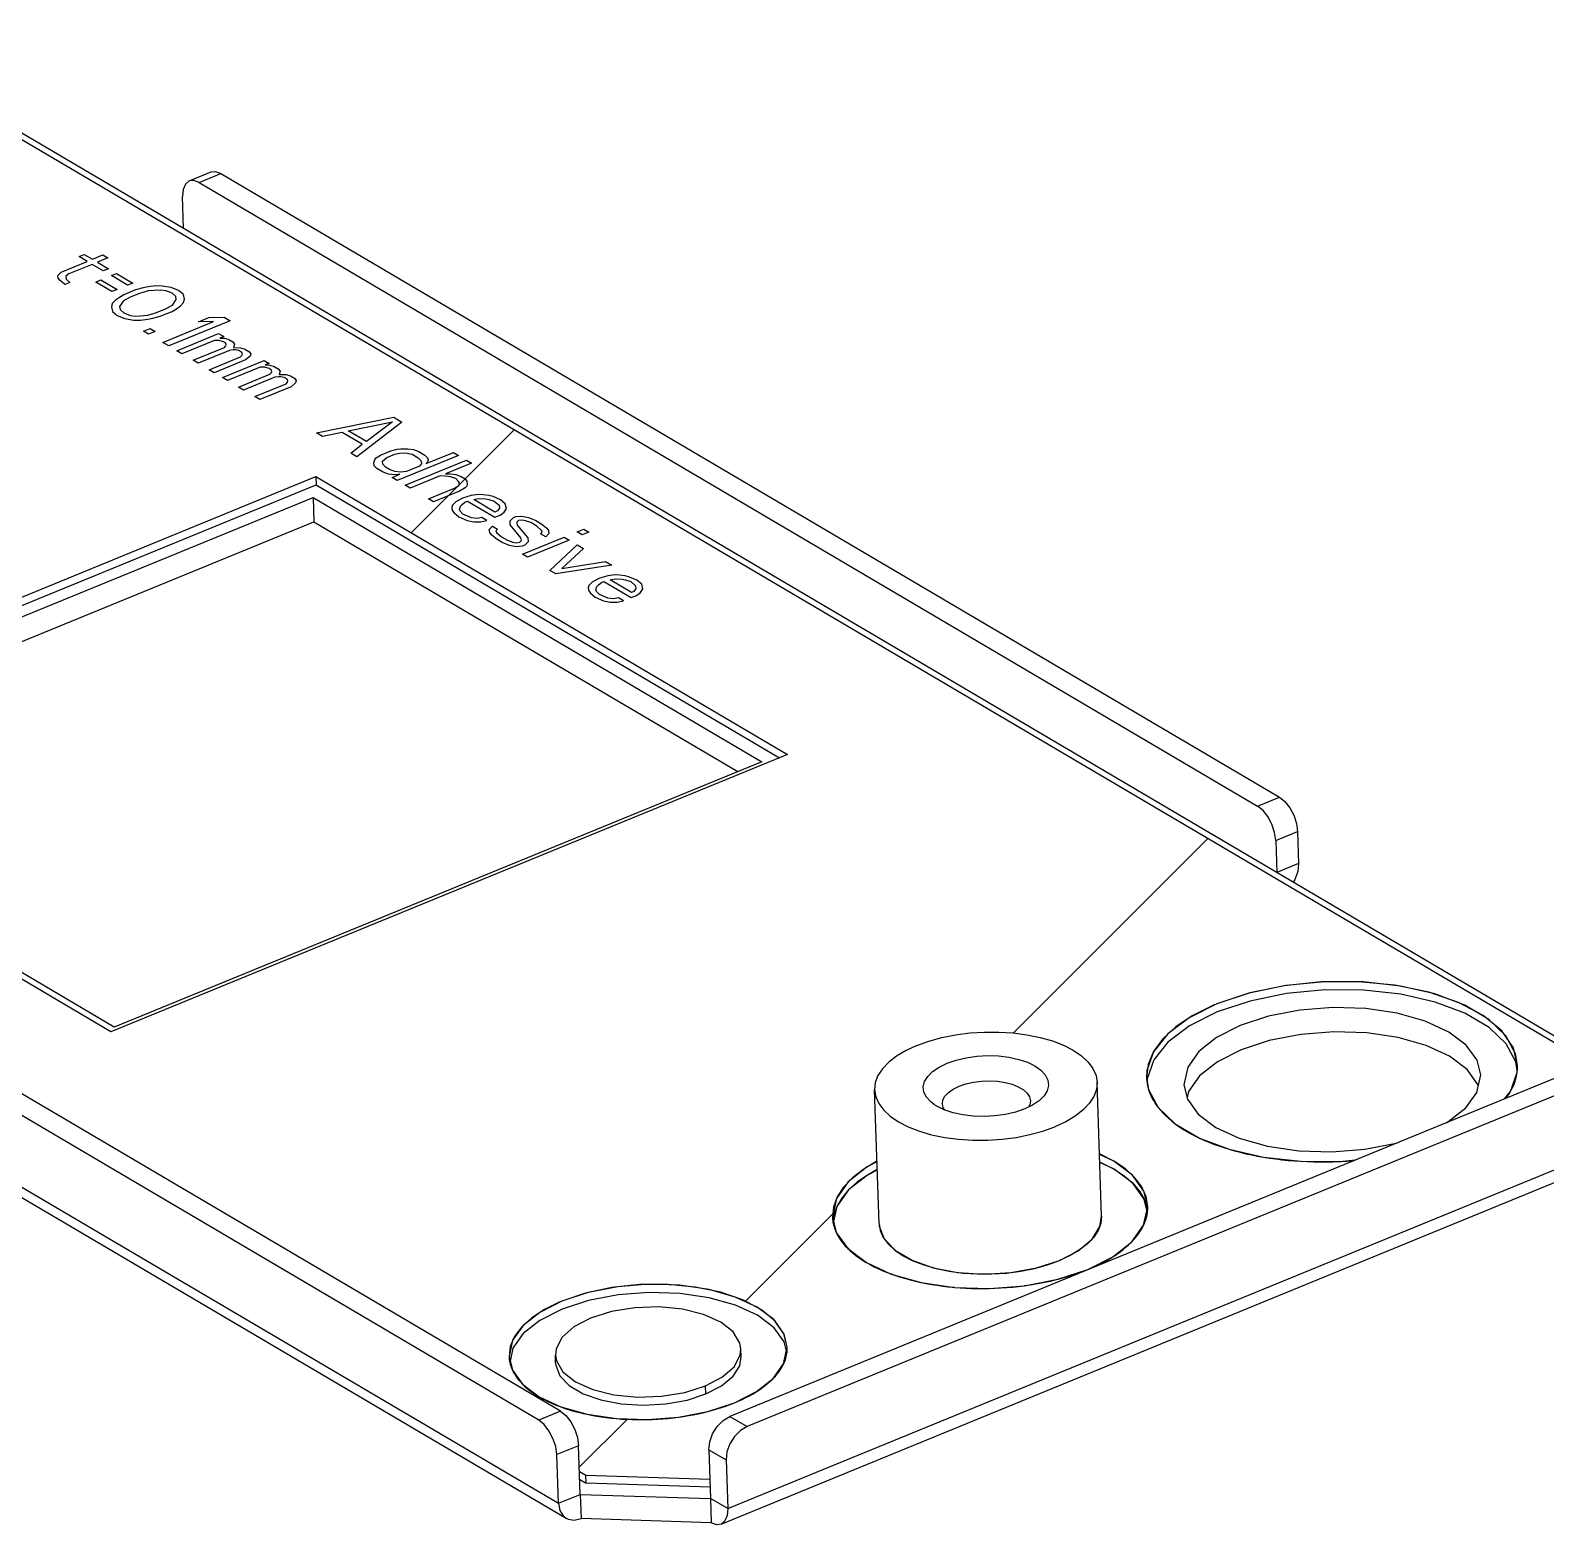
# Model space of a CAD drawing. Header units: millimetres. Extents: x 0 to 420, y 0 to 297.
# Drawn here: x 173.77 to 190.1, y 246.84 to 262.94 of the extents above; entities that cross this region are included whole.
import ezdxf

# ---------------------------------------------------------------- set-up
doc = ezdxf.new("R2010")
doc.units = ezdxf.units.MM
doc.header["$LTSCALE"] = 23.1
doc.layers.add('ASSEM_MEM', color=7, linetype='CONTINUOUS')

msp = doc.modelspace()

# ---------------------------------------------------------------- linework, layer by layer
at = {"layer": 'ASSEM_MEM', "color": 7, "linetype": 'CONTINUOUS'}
for p, q in [((190.8262, 251.7294), (171.792, 262.9408)), ((190.5735, 251.8073), (171.7252, 262.9092)), ((175.4797, 261.318), (175.7149, 261.4144)), ((175.5847, 261.3025), (175.8199, 261.3989)), ((175.5847, 261.3025), (186.9928, 254.583)), ((175.8199, 261.3989), (187.228, 254.6794)), ((175.419, 260.8045), (175.4074, 261.1499)), ((174.2918, 260.5027), (174.3481, 260.5258)), ((174.3789, 260.4514), (174.2918, 260.5027)), ((174.3481, 260.5258), (174.4352, 260.4745)), ((174.4352, 260.4745), (174.5477, 260.5206)), ((174.6021, 260.4885), (174.4896, 260.4424)), ((174.5477, 260.5206), (174.6021, 260.4885)), ((174.0632, 260.3003), (174.0977, 260.3362)), ((174.0977, 260.3362), (174.3789, 260.4514)), ((174.1803, 260.3156), (174.149, 260.2919)), ((174.4334, 260.4193), (174.1803, 260.3156)), ((174.5531, 260.3488), (174.4334, 260.4193)), ((174.4896, 260.4424), (174.6094, 260.3719)), ((174.6094, 260.3719), (174.5531, 260.3488)), ((174.6403, 260.2975), (174.6965, 260.3205)), ((174.6965, 260.3205), (174.8707, 260.2179)), ((174.0678, 260.2695), (174.0632, 260.3003)), ((174.0864, 260.2445), (174.0678, 260.2695)), ((174.1376, 260.2003), (174.0864, 260.2445)), ((174.1939, 260.2233), (174.1376, 260.2003)), ((174.149, 260.2919), (174.1535, 260.2611)), ((174.1535, 260.2611), (174.1939, 260.2233)), ((174.4715, 260.2283), (174.5278, 260.2514)), ((174.6457, 260.1257), (174.4715, 260.2283)), ((174.5278, 260.2514), (174.702, 260.1488)), ((174.8145, 260.1949), (174.6403, 260.2975)), ((174.8707, 260.2179), (174.8145, 260.1949)), ((174.9828, 260.166), (174.9016, 260.1436)), ((175.0358, 260.1769), (174.9828, 260.166)), ((175.1139, 260.1871), (175.0358, 260.1769)), ((175.1887, 260.1851), (175.1139, 260.1871)), ((175.2853, 260.1704), (175.1887, 260.1851)), ((175.3647, 260.1376), (175.2853, 260.1704)), ((174.6498, 259.9969), (174.6403, 259.9604)), ((174.702, 260.1488), (174.6457, 260.1257)), ((174.6843, 260.0328), (174.6498, 259.9969)), ((174.7156, 260.0565), (174.6843, 260.0328)), ((174.775, 260.0917), (174.7156, 260.0565)), ((174.77, 260.0244), (174.7292, 259.9642)), ((174.8435, 260.0654), (174.77, 260.0244)), ((174.9016, 260.1436), (174.775, 260.0917)), ((174.9419, 260.1058), (174.8435, 260.0654)), ((175.0372, 260.1339), (174.9419, 260.1058)), ((175.1651, 260.1428), (175.0372, 260.1339)), ((175.2259, 260.1351), (175.1651, 260.1428)), ((175.2944, 260.1088), (175.2259, 260.1351)), ((175.3348, 260.071), (175.2944, 260.1088)), ((175.2985, 259.98), (175.3393, 260.0402)), ((175.3393, 260.0402), (175.3348, 260.071)), ((175.416, 260.0934), (175.3647, 260.1376)), ((175.3843, 259.9716), (175.4187, 260.0075)), ((175.4282, 260.044), (175.416, 260.0934)), ((175.4187, 260.0075), (175.4282, 260.044)), ((174.6403, 259.9604), (174.6526, 259.911)), ((174.6526, 259.911), (174.7038, 259.8668)), ((174.7038, 259.8668), (174.7832, 259.8341)), ((174.7292, 259.9642), (174.7338, 259.9334)), ((174.7338, 259.9334), (174.7741, 259.8956)), ((174.7741, 259.8956), (174.8426, 259.8693)), ((174.7832, 259.8341), (174.8798, 259.8193)), ((174.8426, 259.8693), (174.9034, 259.8616)), ((174.9034, 259.8616), (175.0313, 259.8705)), ((174.9547, 259.8173), (175.0327, 259.8276)), ((175.0313, 259.8705), (175.1266, 259.8987)), ((175.0327, 259.8276), (175.0858, 259.8384)), ((175.0858, 259.8384), (175.167, 259.8608)), ((175.1266, 259.8987), (175.225, 259.939)), ((175.167, 259.8608), (175.2935, 259.9127)), ((175.225, 259.939), (175.2985, 259.98)), ((175.2935, 259.9127), (175.353, 259.9479)), ((175.353, 259.9479), (175.3843, 259.9716)), ((175.5784, 259.8011), (175.6909, 259.8472)), ((175.6909, 259.8472), (175.8547, 259.849)), ((175.8547, 259.849), (175.92, 259.8106)), ((174.8798, 259.8193), (174.9547, 259.8173)), ((174.9869, 259.7), (175.0572, 259.7289)), ((175.0413, 259.668), (174.9869, 259.7)), ((175.1117, 259.6968), (175.0413, 259.668)), ((175.0572, 259.7289), (175.1117, 259.6968)), ((175.1938, 259.5782), (175.7422, 259.8029)), ((175.92, 259.8106), (175.2591, 259.5397)), ((175.3462, 259.4884), (175.7962, 259.6728)), ((175.7422, 259.8029), (175.5784, 259.8011)), ((175.7962, 259.6728), (175.8506, 259.6407)), ((175.2591, 259.5397), (175.1938, 259.5782)), ((175.7522, 259.6004), (175.4007, 259.4563)), ((175.5204, 259.3858), (175.8579, 259.5241)), ((175.8021, 259.5991), (175.7522, 259.6004)), ((175.8488, 259.5856), (175.8021, 259.5991)), ((175.8506, 259.6407), (175.8084, 259.6235)), ((175.8084, 259.6235), (175.8583, 259.6222)), ((175.8706, 259.5728), (175.8488, 259.5856)), ((175.8579, 259.5241), (175.8751, 259.542)), ((175.8583, 259.6222), (175.9051, 259.6087)), ((175.8783, 259.5542), (175.8706, 259.5728)), ((175.8751, 259.542), (175.8783, 259.5542)), ((175.9051, 259.6087), (175.9486, 259.583)), ((175.9514, 259.4971), (175.9123, 259.492)), ((175.9486, 259.583), (175.9672, 259.558)), ((175.9763, 259.4965), (175.9514, 259.4971)), ((175.9672, 259.558), (175.9577, 259.5215)), ((175.9577, 259.5215), (176.0326, 259.5195)), ((176.0326, 259.5195), (176.0793, 259.5061)), ((176.0793, 259.5061), (176.1228, 259.4804)), ((175.4007, 259.4563), (175.3462, 259.4884)), ((175.5749, 259.3537), (175.5204, 259.3858)), ((175.9123, 259.492), (175.5749, 259.3537)), ((175.6946, 259.2832), (176.0321, 259.4215)), ((176.0866, 259.3894), (175.7491, 259.2511)), ((175.8362, 259.1998), (176.2862, 259.3842)), ((176.0121, 259.4894), (175.9763, 259.4965)), ((176.0448, 259.4702), (176.0121, 259.4894)), ((176.0321, 259.4215), (176.0493, 259.4394)), ((176.0525, 259.4516), (176.0448, 259.4702)), ((176.0493, 259.4394), (176.0525, 259.4516)), ((176.1351, 259.4311), (176.0866, 259.3894)), ((176.1228, 259.4804), (176.1414, 259.4554)), ((176.1414, 259.4554), (176.1351, 259.4311)), ((176.2862, 259.3842), (176.3406, 259.3522)), ((176.3406, 259.3522), (176.2984, 259.3349)), ((176.2984, 259.3349), (176.3483, 259.3336)), ((175.7491, 259.2511), (175.6946, 259.2832)), ((175.8906, 259.1677), (175.8362, 259.1998)), ((176.2422, 259.3118), (175.8906, 259.1677)), ((176.0104, 259.0972), (176.3479, 259.2355)), ((176.4023, 259.2034), (176.0648, 259.0651)), ((176.2921, 259.3105), (176.2422, 259.3118)), ((176.3388, 259.297), (176.2921, 259.3105)), ((176.3606, 259.2842), (176.3388, 259.297)), ((176.3479, 259.2355), (176.3651, 259.2534)), ((176.3483, 259.3336), (176.395, 259.3201)), ((176.3683, 259.2656), (176.3606, 259.2842)), ((176.3651, 259.2534), (176.3683, 259.2656)), ((176.395, 259.3201), (176.4386, 259.2944)), ((176.4413, 259.2086), (176.4023, 259.2034)), ((176.4386, 259.2944), (176.4572, 259.2694)), ((176.4663, 259.2079), (176.4413, 259.2086)), ((176.4572, 259.2694), (176.4477, 259.2329)), ((176.4477, 259.2329), (176.5225, 259.231)), ((176.5021, 259.2008), (176.4663, 259.2079)), ((176.5348, 259.1816), (176.5021, 259.2008)), ((176.5225, 259.231), (176.5692, 259.2175)), ((176.5425, 259.163), (176.5348, 259.1816)), ((176.5692, 259.2175), (176.6128, 259.1918)), ((176.6128, 259.1918), (176.6314, 259.1668)), ((179.4804, 248.0625), (160.8181, 259.0548)), ((176.0648, 259.0651), (176.0104, 259.0972)), ((176.1846, 258.9946), (176.5221, 259.1329)), ((176.5765, 259.1008), (176.239, 258.9625)), ((176.5221, 259.1329), (176.5393, 259.1508)), ((176.5393, 259.1508), (176.5425, 259.163)), ((176.625, 259.1425), (176.5765, 259.1008)), ((176.6314, 259.1668), (176.625, 259.1425)), ((179.2451, 247.9661), (160.5829, 258.9584)), ((176.239, 258.9625), (176.1846, 258.9946)), ((176.8488, 258.6034), (177.6839, 258.7716)), ((177.1935, 258.625), (177.6712, 258.7229)), ((177.771, 258.7203), (177.2843, 258.3469)), ((177.6712, 258.7229), (177.3895, 258.5096)), ((177.6839, 258.7716), (177.771, 258.7203)), ((176.9141, 258.5649), (176.8488, 258.6034)), ((177.1264, 258.6084), (176.9141, 258.5649)), ((177.3441, 258.4801), (177.1264, 258.6084)), ((177.3895, 258.5096), (177.1935, 258.625)), ((177.8713, 257.527), (178.9802, 258.6359)), ((177.219, 258.3853), (177.3441, 258.4801)), ((177.2843, 258.3469), (177.219, 258.3853)), ((177.4948, 258.3352), (177.5401, 258.3647)), ((177.5401, 258.3647), (177.6526, 258.4108)), ((177.6086, 258.3384), (177.693, 258.373)), ((177.6526, 258.4108), (177.7198, 258.4274)), ((177.693, 258.373), (177.7461, 258.3839)), ((177.7198, 258.4274), (177.7588, 258.4326)), ((178.3807, 258.3612), (177.7198, 258.0903)), ((177.7461, 258.3839), (177.81, 258.3883)), ((177.7588, 258.4326), (177.8336, 258.4306)), ((177.81, 258.3883), (177.8817, 258.3742)), ((177.8336, 258.4306), (177.8944, 258.4229)), ((177.8817, 258.3742), (177.947, 258.3357)), ((177.8944, 258.4229), (177.952, 258.403)), ((177.952, 258.403), (178.0174, 258.3645)), ((178.0174, 258.3645), (178.0468, 258.3331)), ((178.031, 258.2722), (178.3263, 258.3933)), ((178.3263, 258.3933), (178.3807, 258.3612)), ((160.4232, 258.2816), (179.4574, 247.0702)), ((177.468, 258.2808), (177.4775, 258.3173)), ((177.4726, 258.25), (177.468, 258.2808)), ((177.502, 258.2186), (177.4726, 258.25)), ((177.4775, 258.3173), (177.4948, 258.3352)), ((177.5674, 258.1801), (177.502, 258.2186)), ((177.5601, 258.2968), (177.6086, 258.3384)), ((177.5646, 258.266), (177.5601, 258.2968)), ((177.5941, 258.2346), (177.5646, 258.266)), ((177.6377, 258.2089), (177.5941, 258.2346)), ((177.6953, 258.189), (177.6377, 258.2089)), ((177.8069, 258.039), (178.4678, 258.3099)), ((177.9607, 258.2434), (177.82, 258.1858)), ((177.947, 258.3357), (177.9765, 258.3043)), ((177.9811, 258.2735), (177.9607, 258.2434)), ((177.9765, 258.3043), (177.9811, 258.2735)), ((178.0482, 258.2902), (178.031, 258.2722)), ((178.0468, 258.3331), (178.0546, 258.3145)), ((178.0546, 258.3145), (178.0482, 258.2902)), ((178.5223, 258.2778), (178.241, 258.1626)), ((178.4678, 258.3099), (178.5223, 258.2778)), ((160.5062, 258.1195), (179.5404, 246.9081)), ((169.5515, 255.1442), (176.8432, 258.1325)), ((169.6402, 255.092), (176.8461, 258.0452)), ((176.8432, 258.1325), (176.8461, 258.0452)), ((176.8432, 258.1325), (181.9273, 255.138)), ((176.8461, 258.0452), (181.8415, 255.1028)), ((177.625, 258.1602), (177.5674, 258.1801)), ((177.6608, 258.1532), (177.625, 258.1602)), ((177.7107, 258.1519), (177.6608, 258.1532)), ((177.6654, 258.1224), (177.7497, 258.157)), ((177.7198, 258.0903), (177.6654, 258.1224)), ((177.7561, 258.1813), (177.6953, 258.189)), ((177.7497, 258.157), (177.7107, 258.1519)), ((177.82, 258.1858), (177.7561, 258.1813)), ((177.8613, 258.007), (177.8069, 258.039)), ((178.1848, 258.1395), (177.8613, 258.007)), ((178.2347, 258.1382), (178.1848, 258.1395)), ((178.2955, 258.1305), (178.2347, 258.1382)), ((178.241, 258.1626), (178.2909, 258.1613)), ((178.2909, 258.1613), (178.3517, 258.1535)), ((178.3531, 258.1106), (178.2955, 258.1305)), ((178.3386, 258.0068), (178.3839, 258.0362)), ((178.3517, 258.1535), (178.4093, 258.1337)), ((178.3826, 258.0792), (178.3531, 258.1106)), ((178.3903, 258.0606), (178.3826, 258.0792)), ((178.3839, 258.0362), (178.3903, 258.0606)), ((178.4093, 258.1337), (178.4529, 258.108)), ((178.4697, 258.0279), (178.4524, 258.0099)), ((178.4529, 258.108), (178.4715, 258.083)), ((178.476, 258.0522), (178.4697, 258.0279)), ((178.4715, 258.083), (178.476, 258.0522)), ((169.8352, 255.048), (176.8133, 257.9079)), ((176.8133, 257.9079), (176.8221, 257.6458)), ((176.8133, 257.9079), (181.6494, 255.0594)), ((178.0573, 257.8915), (178.3386, 258.0068)), ((178.1118, 257.8595), (178.0573, 257.8915)), ((178.393, 257.9747), (178.1118, 257.8595)), ((178.4239, 257.9004), (178.3504, 257.8594)), ((178.4524, 258.0099), (178.393, 257.9747)), ((178.5191, 257.9285), (178.4239, 257.9004)), ((178.4502, 257.8568), (178.4783, 257.8683)), ((178.4783, 257.8683), (178.7723, 257.6951)), ((178.5971, 257.9387), (178.5191, 257.9285)), ((178.5454, 257.8849), (178.5595, 257.8907)), ((178.7741, 257.7502), (178.5454, 257.8849)), ((178.5595, 257.8907), (178.5985, 257.8958)), ((178.647, 257.9374), (178.5971, 257.9387)), ((178.5985, 257.8958), (178.6734, 257.8939)), ((178.7078, 257.9297), (178.647, 257.9374)), ((178.6734, 257.8939), (178.7092, 257.8868)), ((178.7546, 257.9163), (178.7078, 257.9297)), ((178.7092, 257.8868), (178.7668, 257.8669)), ((178.834, 257.8835), (178.7546, 257.9163)), ((178.7668, 257.8669), (178.8181, 257.8227)), ((178.8852, 257.8393), (178.834, 257.8835)), ((178.3159, 257.8235), (178.3096, 257.7991)), ((178.3096, 257.7991), (178.3141, 257.7684)), ((178.3141, 257.7684), (178.3327, 257.7434)), ((178.3504, 257.8594), (178.3159, 257.8235)), ((178.3327, 257.7434), (178.384, 257.6991)), ((178.3921, 257.7786), (178.4017, 257.8151)), ((178.3998, 257.76), (178.3921, 257.7786)), ((178.4293, 257.7286), (178.3998, 257.76)), ((178.4017, 257.8151), (178.4189, 257.8331)), ((178.4189, 257.8331), (178.4502, 257.8568)), ((178.5196, 257.6895), (178.4293, 257.7286)), ((178.7723, 257.6951), (178.8285, 257.7182)), ((178.8022, 257.7618), (178.7741, 257.7502)), ((178.8226, 257.7919), (178.8022, 257.7618)), ((178.8181, 257.8227), (178.8226, 257.7919)), ((178.8285, 257.7182), (178.8739, 257.7476)), ((178.8739, 257.7476), (178.8975, 257.7899)), ((178.8975, 257.7899), (178.8852, 257.8393)), ((178.9719, 257.6899), (179, 257.7015)), ((179, 257.7015), (179.064, 257.7059)), ((179.064, 257.7059), (179.1356, 257.6918)), ((170.1012, 254.8914), (176.8221, 257.6458)), ((176.8221, 257.6458), (181.3921, 254.9539)), ((178.384, 257.6991), (178.4743, 257.66)), ((178.4743, 257.66), (178.5459, 257.6459)), ((178.5804, 257.6817), (178.5196, 257.6895)), ((178.5459, 257.6459), (178.6208, 257.6439)), ((178.6335, 257.6926), (178.5804, 257.6817)), ((178.6208, 257.6439), (178.6879, 257.6606)), ((178.6879, 257.6606), (178.6335, 257.6926)), ((178.7124, 257.5618), (178.7469, 257.5977)), ((178.717, 257.5311), (178.7124, 257.5618)), ((178.7469, 257.5977), (178.8013, 257.5657)), ((178.8013, 257.5657), (178.7841, 257.5477)), ((178.7841, 257.5477), (178.7918, 257.5291)), ((178.9374, 257.6541), (178.9719, 257.6899)), ((178.9388, 257.6111), (178.9374, 257.6541)), ((179.0536, 257.4733), (178.9388, 257.6111)), ((179.0263, 257.6579), (179.0091, 257.6399)), ((179.0091, 257.6399), (179.0136, 257.6092)), ((179.0136, 257.6092), (179.1284, 257.4713)), ((179.0653, 257.663), (179.0263, 257.6579)), ((179.1012, 257.6559), (179.0653, 257.663)), ((179.1588, 257.636), (179.1012, 257.6559)), ((179.1356, 257.6918), (179.215, 257.6591)), ((179.2241, 257.5975), (179.1588, 257.636)), ((179.215, 257.6591), (179.2804, 257.6206)), ((179.2754, 257.5533), (179.2241, 257.5975)), ((179.2831, 257.5347), (179.2754, 257.5533)), ((179.2804, 257.6206), (179.3316, 257.5764)), ((179.3316, 257.5764), (179.3502, 257.5514)), ((179.3502, 257.5514), (179.3548, 257.5206)), ((179.6605, 257.5371), (179.7308, 257.566)), ((179.7308, 257.566), (179.7853, 257.5339)), ((178.7356, 257.5061), (178.717, 257.5311)), ((178.7868, 257.4618), (178.7356, 257.5061)), ((178.8522, 257.4234), (178.7868, 257.4618)), ((178.7918, 257.5291), (178.8431, 257.4849)), ((178.8431, 257.4849), (178.9084, 257.4464)), ((178.9316, 257.3906), (178.8522, 257.4234)), ((178.9084, 257.4464), (178.966, 257.4265)), ((179.0032, 257.3765), (178.9316, 257.3906)), ((178.966, 257.4265), (179.0019, 257.4195)), ((179.0019, 257.4195), (179.0409, 257.4246)), ((179.0672, 257.381), (179.0032, 257.3765)), ((179.0409, 257.4246), (179.0581, 257.4425)), ((179.0581, 257.4425), (179.0536, 257.4733)), ((179.0953, 257.3925), (179.0672, 257.381)), ((179.0699, 257.2951), (179.5199, 257.4795)), ((179.1298, 257.4284), (179.0953, 257.3925)), ((179.5743, 257.4474), (179.1244, 257.263)), ((179.1284, 257.4713), (179.1298, 257.4284)), ((179.2659, 257.5168), (179.2831, 257.5347)), ((179.3203, 257.4847), (179.2659, 257.5168)), ((179.3548, 257.5206), (179.3203, 257.4847)), ((179.3639, 257.1219), (179.6614, 257.3961)), ((179.5199, 257.4795), (179.5743, 257.4474)), ((179.715, 257.5051), (179.6605, 257.5371)), ((179.6614, 257.3961), (179.7268, 257.3577)), ((179.7853, 257.5339), (179.715, 257.5051)), ((179.1244, 257.263), (179.0699, 257.2951)), ((179.7268, 257.3577), (179.495, 257.143)), ((179.495, 257.143), (179.9663, 257.2166)), ((179.9663, 257.2166), (180.0316, 257.1781)), ((179.4292, 257.0835), (179.3639, 257.1219)), ((180.0316, 257.1781), (179.4292, 257.0835)), ((179.989, 257.0627), (179.8938, 257.0346)), ((180.067, 257.073), (179.989, 257.0627)), ((180.1169, 257.0717), (180.067, 257.073)), ((180.1777, 257.0639), (180.1169, 257.0717)), ((180.2244, 257.0505), (180.1777, 257.0639)), ((180.3038, 257.0178), (180.2244, 257.0505)), ((179.7858, 256.9577), (179.7794, 256.9334)), ((179.7794, 256.9334), (179.784, 256.9026)), ((179.784, 256.9026), (179.8026, 256.8776)), ((179.8203, 256.9936), (179.7858, 256.9577)), ((179.8938, 257.0346), (179.8203, 256.9936)), ((179.862, 256.9128), (179.8715, 256.9493)), ((179.8697, 256.8942), (179.862, 256.9128)), ((179.8992, 256.8628), (179.8697, 256.8942)), ((179.8715, 256.9493), (179.8888, 256.9673)), ((179.8888, 256.9673), (179.9201, 256.991)), ((179.9201, 256.991), (179.9482, 257.0025)), ((179.9482, 257.0025), (180.2422, 256.8294)), ((180.0153, 257.0191), (180.0294, 257.0249)), ((180.244, 256.8845), (180.0153, 257.0191)), ((180.0294, 257.0249), (180.0684, 257.03)), ((180.0684, 257.03), (180.1432, 257.0281)), ((180.1432, 257.0281), (180.1791, 257.021)), ((180.1791, 257.021), (180.2367, 257.0011)), ((180.2367, 257.0011), (180.288, 256.9569)), ((180.2721, 256.896), (180.244, 256.8845)), ((180.2925, 256.9261), (180.2721, 256.896)), ((180.288, 256.9569), (180.2925, 256.9261)), ((180.3551, 256.9735), (180.3038, 257.0178)), ((180.3438, 256.8819), (180.3674, 256.9242)), ((180.3674, 256.9242), (180.3551, 256.9735)), ((179.8026, 256.8776), (179.8539, 256.8333)), ((179.8539, 256.8333), (179.9441, 256.7942)), ((179.9895, 256.8237), (179.8992, 256.8628)), ((179.9441, 256.7942), (180.0158, 256.7801)), ((180.0503, 256.816), (179.9895, 256.8237)), ((180.0158, 256.7801), (180.0907, 256.7781)), ((180.1034, 256.8268), (180.0503, 256.816)), ((180.0907, 256.7781), (180.1578, 256.7948)), ((180.1578, 256.7948), (180.1034, 256.8268)), ((180.2422, 256.8294), (180.2984, 256.8524)), ((180.2984, 256.8524), (180.3438, 256.8819)), ((174.6356, 252.1496), (169.5515, 255.1442)), ((181.9273, 255.138), (174.6356, 252.1496)), ((174.6713, 252.1995), (169.8352, 255.048)), ((181.6494, 255.0594), (174.6713, 252.1995)), ((186.9928, 254.583), (187.228, 254.6794)), ((187.1876, 254.2113), (187.4228, 254.3077)), ((187.4228, 254.3077), (187.4344, 253.9622)), ((184.3611, 252.1375), (186.4561, 254.2325)), ((187.1876, 254.2113), (187.1991, 253.8658)), ((187.4344, 253.9622), (187.1991, 253.8658)), ((186.5037, 252.4301), (186.4899, 252.4241)), ((186.5144, 252.4348), (186.5037, 252.4301)), ((186.5252, 252.4394), (186.5144, 252.4348)), ((186.5382, 252.4448), (186.5252, 252.4394)), ((185.8725, 251.847), (185.8024, 251.645)), ((190.4006, 251.7329), (181.3056, 248.0055)), ((186.3681, 251.6751), (186.2485, 251.508)), ((189.7194, 251.5081), (189.7896, 251.7101)), ((189.7896, 251.7101), (189.7934, 251.7881)), ((190.5866, 251.6233), (181.4916, 247.8959)), ((182.9131, 250.0835), (182.8649, 251.5252)), ((185.3117, 250.1637), (185.2635, 251.6053)), ((185.7957, 251.6535), (185.7958, 251.6509)), ((185.8024, 251.645), (185.8012, 251.6211)), ((186.2485, 251.508), (186.2333, 251.4384)), ((189.3704, 251.5672), (189.3669, 251.5814)), ((189.6546, 251.4271), (189.7194, 251.5081)), ((181.2827, 247.0132), (190.8481, 250.9334)), ((181.2105, 246.8451), (190.7759, 250.7653)), ((182.7882, 250.6073), (182.5844, 250.4459)), ((182.8938, 250.6609), (182.7882, 250.6073)), ((182.5844, 250.4459), (182.4573, 250.2684)), ((182.4573, 250.2684), (182.4221, 250.1068)), ((185.7646, 250.0662), (185.8085, 250.2679)), ((185.7706, 250.3464), (185.8018, 250.2558)), ((185.8018, 250.2558), (185.8033, 250.2439)), ((181.4723, 249.2487), (182.4107, 250.187)), ((182.4104, 250.1536), (182.4105, 250.1512)), ((182.4246, 250.1763), (182.418, 250.1232)), ((185.3117, 250.1637), (185.3038, 250.0864)), ((182.4507, 249.9895), (182.4517, 249.9872)), ((185.6361, 249.8873), (185.6385, 249.8898)), ((185.4319, 249.7261), (185.4357, 249.7285)), ((182.7745, 249.6659), (182.7786, 249.6635)), ((183.3641, 249.4498), (183.3682, 249.449)), ((183.7213, 249.3971), (183.7276, 249.3966)), ((184.4784, 249.4143), (184.4837, 249.415)), ((184.8376, 249.4834), (184.8431, 249.4848)), ((179.4781, 249.2417), (179.4652, 249.2362)), ((179.4862, 249.2451), (179.4781, 249.2417)), ((179.4944, 249.2485), (179.4862, 249.2451)), ((178.967, 248.7411), (178.9369, 248.6032)), ((181.4268, 248.6468), (181.4239, 248.7341)), ((181.8848, 248.573), (181.9236, 248.7509)), ((179.4279, 248.58), (179.425, 248.6673)), ((178.9608, 248.5053), (178.9617, 248.5033)), ((181.7715, 248.4152), (181.7736, 248.4173)), ((181.0474, 248.2482), (181.0444, 248.3355)), ((181.5912, 248.2729), (181.5946, 248.2751)), ((179.2465, 248.2198), (179.2502, 248.2177)), ((179.4804, 248.0625), (179.2451, 247.9661)), ((179.6829, 247.4592), (180.1983, 247.9747)), ((180.0819, 247.9826), (180.0875, 247.9821)), ((180.7499, 247.9978), (180.7546, 247.9984)), ((181.0669, 248.0588), (181.0717, 248.06)), ((181.3056, 248.0055), (181.4916, 247.8959)), ((179.6751, 247.6908), (179.4399, 247.5944)), ((179.4574, 247.0702), (179.4399, 247.5944)), ((179.6926, 247.1666), (179.6751, 247.6908)), ((181.0792, 247.6469), (181.2652, 247.5374)), ((181.0792, 247.6469), (181.0967, 247.1227)), ((179.6844, 247.4137), (179.7535, 247.373)), ((181.2652, 247.5374), (181.2827, 247.0132)), ((179.6873, 247.3263), (179.7565, 247.2856)), ((179.7535, 247.373), (181.0897, 247.3312)), ((179.7565, 247.2856), (179.7535, 247.373)), ((181.0927, 247.2439), (179.7565, 247.2856)), ((179.4574, 247.0702), (179.6926, 247.1666)), ((179.6926, 247.1666), (181.0967, 247.1227)), ((179.6926, 247.1666), (179.7014, 246.9045)), ((181.2827, 247.0132), (181.0967, 247.1227)), ((181.0967, 247.1227), (181.1055, 246.8606)), ((181.1055, 246.8606), (179.7014, 246.9045))]:
    msp.add_line(p, q, dxfattribs=at)
for points in [[(175.4797, 261.318), (175.4378, 261.2831), (175.4138, 261.2256), (175.4074, 261.1499)], [(175.5847, 261.3025), (175.5276, 261.3235), (175.4797, 261.318)], [(175.7149, 261.4144), (175.7629, 261.4199), (175.8199, 261.3989)], [(187.228, 254.6794), (187.2859, 254.6327), (187.339, 254.5649), (187.3821, 254.4827), (187.411, 254.3941), (187.4228, 254.3077)], [(187.1876, 254.2113), (187.1758, 254.2977), (187.1469, 254.3863), (187.1038, 254.4685), (187.0507, 254.5363), (186.9928, 254.583)], [(187.4344, 253.9622), (187.4255, 253.8765), (187.3946, 253.7897), (187.3766, 253.7613)], [(189.7935, 251.7852), (189.7488, 251.9759), (189.6242, 252.1595), (189.4248, 252.3252), (189.1588, 252.4662), (188.8372, 252.5768), (188.4729, 252.6524), (188.0809, 252.6901), (187.6772, 252.6881), (187.2783, 252.6466), (186.9005, 252.5674), (186.5545, 252.4516)], [(189.7934, 251.7881), (189.7725, 251.9126), (189.6691, 252.1067), (189.4837, 252.284), (189.2244, 252.4367), (188.9027, 252.5581), (188.5325, 252.643), (188.1301, 252.6875), (187.713, 252.6899), (187.2995, 252.6499), (186.9076, 252.5693), (186.5545, 252.4516)], [(189.7908, 251.734), (189.7755, 251.8252), (189.672, 252.0194), (189.4866, 252.1967), (189.2273, 252.3493), (188.9056, 252.4708), (188.5355, 252.5556), (188.133, 252.6002), (187.716, 252.6025), (187.3024, 252.5625), (186.9106, 252.4819), (186.5574, 252.3642)], [(186.5545, 252.4516), (186.2556, 252.302), (186.0239, 252.1271), (185.8696, 251.9344), (185.7995, 251.7324), (185.7956, 251.6543)], [(186.4899, 252.4241), (186.2872, 252.3209), (186.1115, 252.2026), (185.972, 252.0739), (185.8715, 251.9377), (185.8123, 251.7968), (185.7957, 251.6535)], [(186.5574, 252.3642), (186.2585, 252.2147), (186.0268, 252.0397), (185.8725, 251.847)], [(186.5545, 252.4516), (186.549, 252.4494), (186.5382, 252.4448)], [(189.3965, 251.6874), (189.3581, 251.8436), (189.2412, 252.0051), (189.0519, 252.148), (188.7997, 252.2651), (188.4973, 252.3506), (188.1597, 252.4001), (187.804, 252.4112), (187.448, 252.3834), (187.1095, 252.3179), (186.8054, 252.2182)], [(186.8054, 252.2182), (186.5512, 252.0891), (186.3594, 251.9372), (186.2397, 251.7701), (186.1983, 251.5803)], [(189.3669, 251.5814), (189.25, 251.743), (189.0607, 251.8859), (188.8085, 252.003), (188.506, 252.0885), (188.1685, 252.138), (187.8128, 252.1491), (187.4567, 252.1213), (187.1182, 252.0558), (186.8142, 251.9561)], [(183.3202, 252.0035), (183.2038, 251.9494), (183.102, 251.8887), (183.0168, 251.8226), (182.9494, 251.752), (182.9012, 251.6782), (182.8728, 251.6025), (182.8649, 251.5252)], [(183.3202, 252.0035), (183.4494, 252.0501), (183.5891, 252.0883), (183.7369, 252.1177), (183.8903, 252.1376), (184.0467, 252.1477), (184.2034, 252.1478), (184.3577, 252.1379), (184.507, 252.1183), (184.6487, 252.0892), (184.7805, 252.0511), (184.8999, 252.0047), (185.0051, 251.9508), (185.0941, 251.8903), (185.1656, 251.8243), (185.2182, 251.7538), (185.251, 251.6801), (185.2635, 251.6053)], [(183.6457, 251.8118), (183.744, 251.8457), (183.8519, 251.8711), (183.9664, 251.8872), (184.0838, 251.8935), (184.2006, 251.8899), (184.3133, 251.8763), (184.4184, 251.8534), (184.5127, 251.8217), (184.5934, 251.7821), (184.6581, 251.736), (184.7047, 251.6848), (184.7318, 251.6298), (184.7386, 251.5729), (184.725, 251.5158), (184.6913, 251.4602), (184.6385, 251.4078), (184.6313, 251.402)], [(186.8142, 251.9561), (186.5599, 251.827), (186.3681, 251.6751)], [(183.5093, 251.3646), (183.4703, 251.3945), (183.4238, 251.4457), (183.3966, 251.5007), (183.3898, 251.5576), (183.4034, 251.6147), (183.4372, 251.6703), (183.4899, 251.7227), (183.5602, 251.7703), (183.6457, 251.8118)], [(189.0249, 251.1691), (189.0437, 251.1786), (189.2355, 251.3305), (189.3552, 251.4976), (189.3965, 251.6874)], [(189.7194, 251.5081), (189.7371, 251.5413), (189.7524, 251.5748), (189.7653, 251.6085), (189.7758, 251.6423), (189.7839, 251.6762), (189.7896, 251.7101)], [(189.7896, 251.7101), (189.79, 251.7135), (189.7908, 251.7203), (189.7915, 251.7271), (189.7921, 251.7339), (189.7926, 251.7407), (189.7932, 251.7508)], [(189.7932, 251.7508), (189.7933, 251.7542), (189.7935, 251.761), (189.7936, 251.7678), (189.7937, 251.7712), (189.7936, 251.778), (189.7935, 251.7852)], [(182.8649, 251.5252), (182.8774, 251.4504), (182.9102, 251.3767), (182.9628, 251.3062), (183.0343, 251.2402), (183.1233, 251.1797), (183.2285, 251.1258), (183.348, 251.0794), (183.4797, 251.0413), (183.6214, 251.0122), (183.7707, 250.9926), (183.925, 250.9827), (184.0817, 250.9828), (184.2381, 250.9929), (184.3915, 251.0128), (184.5394, 251.0422), (184.679, 251.0804), (184.8082, 251.127)], [(183.5953, 251.3746), (183.6015, 251.4159), (183.6236, 251.4576), (183.6609, 251.4971), (183.7121, 251.533), (183.7755, 251.564)], [(183.7755, 251.564), (183.849, 251.5891), (183.93, 251.6074), (184.0157, 251.6183), (184.1033, 251.6215), (184.1898, 251.6168), (184.2722, 251.6045), (184.3477, 251.5848), (184.4137, 251.5585), (184.4681, 251.5265), (184.5089, 251.4898), (184.5347, 251.4498), (184.5448, 251.4064)], [(185.2635, 251.6053), (185.2556, 251.528), (185.2272, 251.4523), (185.179, 251.3785), (185.1116, 251.3079), (185.0264, 251.2417), (184.9247, 251.1811), (184.8082, 251.127)], [(185.7956, 251.6543), (185.8165, 251.5299), (185.92, 251.3357), (186.1054, 251.1584), (186.3646, 251.0057), (186.6864, 250.8843), (187.0565, 250.7995), (187.4589, 250.7549), (187.876, 250.7526), (188.0497, 250.7694)], [(185.7958, 251.6509), (185.7963, 251.6408), (185.7973, 251.6272), (185.7988, 251.6137), (185.8006, 251.6002), (185.8028, 251.5868), (185.8061, 251.57)], [(185.8061, 251.57), (185.8068, 251.5666), (185.8084, 251.5599), (185.81, 251.5532), (185.8117, 251.5465), (185.8136, 251.5399), (185.8165, 251.5299)], [(185.8165, 251.5299), (185.8278, 251.4967), (185.8415, 251.4638), (185.8576, 251.4312), (185.8761, 251.399), (185.8969, 251.3671), (185.92, 251.3357)], [(186.1983, 251.5803), (186.2368, 251.4242), (186.3537, 251.2626), (186.543, 251.1197), (186.7952, 251.0026), (187.0976, 250.9171), (187.4352, 250.8676), (187.7909, 250.8565), (188.1469, 250.8843), (188.4854, 250.9498), (188.5079, 250.9572)], [(189.6707, 251.4336), (189.6778, 251.4434), (189.687, 251.4564), (189.6958, 251.4695), (189.7042, 251.4826), (189.7103, 251.4925), (189.7194, 251.5081)], [(184.4827, 251.3187), (184.3845, 251.2848), (184.2765, 251.2594), (184.162, 251.2433), (184.0446, 251.237), (183.9278, 251.2406), (183.8151, 251.2542), (183.71, 251.2771), (183.6157, 251.3088), (183.535, 251.3484), (183.5093, 251.3646)], [(183.621, 251.3071), (183.6054, 251.3312), (183.5953, 251.3746)], [(184.6313, 251.402), (184.5682, 251.3601), (184.4827, 251.3187)], [(184.5448, 251.4064), (184.5386, 251.3651), (184.5248, 251.3391)], [(185.92, 251.3357), (185.9454, 251.3048), (185.973, 251.2744), (186.0029, 251.2445), (186.0349, 251.2152), (186.0691, 251.1865), (186.1054, 251.1584)], [(186.1054, 251.1584), (186.1437, 251.1311), (186.1841, 251.1045), (186.2264, 251.0786), (186.2707, 251.0535), (186.3167, 251.0292), (186.3646, 251.0057)], [(186.3646, 251.0057), (186.4143, 250.9832), (186.4656, 250.9615), (186.5185, 250.9408), (186.573, 250.921), (186.629, 250.9021), (186.6864, 250.8843)], [(186.6864, 250.8843), (186.7451, 250.8675), (186.8051, 250.8518), (186.8663, 250.8371), (186.9287, 250.8234), (186.9921, 250.8109), (187.0565, 250.7995)], [(182.8905, 250.7552), (182.7482, 250.6705), (182.6256, 250.5755), (182.5313, 250.4769), (182.4619, 250.371), (182.4213, 250.2623), (182.4104, 250.1536)], [(182.8908, 250.7483), (182.7853, 250.6947), (182.5815, 250.5333), (182.4544, 250.3558), (182.4104, 250.1541)], [(185.8085, 250.2674), (185.791, 250.3732), (185.7437, 250.479), (185.6702, 250.5775), (185.5676, 250.6723), (185.443, 250.7569), (185.2895, 250.8353)], [(185.8085, 250.2679), (185.7677, 250.4338), (185.6435, 250.6054), (185.4424, 250.7572), (185.2895, 250.8282)], [(185.2922, 250.7469), (185.3189, 250.736), (185.4453, 250.6699), (185.5549, 250.5969), (185.6464, 250.518), (185.7186, 250.4342), (185.7706, 250.3464)], [(185.7998, 250.2278), (185.7706, 250.3464), (185.6464, 250.518), (185.4453, 250.6699), (185.2924, 250.7409)], [(187.0565, 250.7995), (187.1218, 250.7892), (187.1879, 250.78), (187.2548, 250.772), (187.3223, 250.7651), (187.3904, 250.7594), (187.4589, 250.7549)], [(187.4589, 250.7549), (187.5279, 250.7516), (187.5972, 250.7494), (187.6668, 250.7484), (187.7365, 250.7486), (187.8062, 250.75), (187.876, 250.7526)], [(187.876, 250.7526), (187.8969, 250.7536), (187.9248, 250.7551), (187.9526, 250.7568), (187.9804, 250.7587), (188.0013, 250.7602), (188.0339, 250.7628)], [(182.8936, 250.6668), (182.7882, 250.6073), (182.6773, 250.5292), (182.5844, 250.4459), (182.5108, 250.3587), (182.4573, 250.2684), (182.4246, 250.1763)], [(185.7644, 250.0658), (185.7733, 250.0858), (185.7823, 250.1086), (185.79, 250.1316), (185.7964, 250.1546), (185.8014, 250.1777), (185.8053, 250.2015)], [(185.8053, 250.2015), (185.8056, 250.2044), (185.8063, 250.2102), (185.8069, 250.216), (185.8074, 250.2217), (185.8079, 250.2275), (185.8083, 250.2362)], [(185.8083, 250.2362), (185.8085, 250.239), (185.8086, 250.2448), (185.8087, 250.2506), (185.8087, 250.2563), (185.8087, 250.2621), (185.8085, 250.2674)], [(182.4104, 250.1541), (182.4513, 249.9882), (182.5755, 249.8166), (182.7766, 249.6647), (183.0445, 249.5403), (183.3659, 249.4495), (183.7245, 249.3968), (184.1025, 249.385), (184.4808, 249.4146), (184.8405, 249.4842), (185.1635, 249.5902)], [(182.4105, 250.1512), (182.411, 250.1426), (182.4119, 250.1311), (182.4131, 250.1196), (182.4146, 250.1081), (182.4165, 250.0967), (182.4193, 250.0824)], [(182.4193, 250.0824), (182.4199, 250.0796), (182.4206, 250.0767), (182.4212, 250.0739), (182.4224, 250.0692)], [(182.4224, 250.0692), (182.4254, 250.0579), (182.4296, 250.0437), (182.4343, 250.0296), (182.4385, 250.0183), (182.4441, 250.0043), (182.4507, 249.9895)], [(182.9131, 250.0837), (182.9154, 250.0552), (182.9688, 249.9185), (183.0887, 249.7937), (183.2681, 249.688), (183.4965, 249.6077), (183.7607, 249.5573), (184.0454, 249.5399), (184.3339, 249.5564), (184.6096, 249.6058), (184.8564, 249.6854)], [(182.9131, 250.0835), (182.9256, 250.0088), (182.9584, 249.9351), (183.011, 249.8646), (183.0825, 249.7985), (183.1715, 249.738), (183.2767, 249.6841), (183.3962, 249.6377), (183.5279, 249.5997), (183.6696, 249.5706), (183.8189, 249.5509), (183.9732, 249.5411), (184.1299, 249.5412), (184.2863, 249.5513), (184.4397, 249.5712), (184.5875, 249.6005)], [(184.8564, 249.6854), (185.06, 249.7904), (185.2084, 249.9148), (185.2932, 250.0513), (185.3117, 250.1636)], [(185.1635, 249.5902), (185.4337, 249.7273), (185.6374, 249.8887), (185.7646, 250.0662)], [(185.3038, 250.0864), (185.2754, 250.0107), (185.2272, 249.9369)], [(185.6385, 249.8898), (185.6635, 249.9166), (185.6887, 249.9464), (185.7096, 249.9739), (185.7304, 250.0045), (185.7488, 250.0354), (185.7644, 250.0658)], [(182.4517, 249.9872), (182.4657, 249.9596), (182.4835, 249.9295), (182.5017, 249.9026), (182.524, 249.8734), (182.5487, 249.8446), (182.5749, 249.8172)], [(185.2272, 249.9369), (185.1598, 249.8663), (185.0746, 249.8001)], [(185.4357, 249.7285), (185.4719, 249.7523), (185.5099, 249.779), (185.5427, 249.8039), (185.5766, 249.8318), (185.6057, 249.8577), (185.6361, 249.8873)], [(182.5749, 249.8172), (182.6013, 249.792), (182.6324, 249.765), (182.6626, 249.741), (182.6979, 249.7152), (182.7353, 249.6901), (182.7745, 249.6659)], [(185.0746, 249.8001), (184.9728, 249.7395), (184.8564, 249.6854)], [(185.1635, 249.5902), (185.2094, 249.6096), (185.2583, 249.6318), (185.3013, 249.6528), (185.3469, 249.6766), (185.3907, 249.7012), (185.4319, 249.7261)], [(182.7786, 249.6635), (182.8163, 249.6422), (182.8596, 249.6196), (182.9005, 249.5998), (182.9473, 249.5789), (182.9912, 249.5606), (183.0431, 249.5408)], [(183.0431, 249.5408), (183.0899, 249.5243), (183.1428, 249.5071), (183.1972, 249.491), (183.2478, 249.4772), (183.3047, 249.4631), (183.3641, 249.4498)], [(184.5875, 249.6005), (184.7272, 249.6388), (184.8564, 249.6854)], [(184.8431, 249.4848), (184.8961, 249.4991), (184.9534, 249.5158), (185.0043, 249.5318), (185.0591, 249.5504), (185.1125, 249.57), (185.1635, 249.5902)], [(181.9236, 248.7509), (181.8876, 248.8973), (181.778, 249.0488), (181.6005, 249.1827), (181.3641, 249.2925), (181.0805, 249.3727), (180.7641, 249.4191), (180.4306, 249.4295), (180.0968, 249.4034), (179.7794, 249.342), (179.4944, 249.2485)], [(181.9236, 248.7505), (181.8894, 248.8934), (181.7952, 249.031), (181.6451, 249.155), (181.4451, 249.2606), (181.2034, 249.3432), (180.9298, 249.3996), (180.6357, 249.4275), (180.3329, 249.4257), (180.0338, 249.3942), (179.7507, 249.3345), (179.4944, 249.2485)], [(183.3682, 249.449), (183.422, 249.4382), (183.4821, 249.4275), (183.5376, 249.4188), (183.5995, 249.4102), (183.6564, 249.4035), (183.7213, 249.3971)], [(183.7276, 249.3966), (183.7856, 249.3921), (183.8499, 249.3883), (183.9087, 249.3858), (183.9736, 249.3844), (184.0328, 249.3841), (184.1015, 249.385)], [(184.1015, 249.385), (184.1608, 249.3869), (184.2259, 249.3901), (184.2909, 249.3945), (184.3498, 249.3996), (184.4142, 249.4064), (184.4784, 249.4143)], [(184.4837, 249.415), (184.5413, 249.4233), (184.604, 249.4336), (184.6605, 249.4439), (184.7218, 249.4563), (184.7767, 249.4686), (184.8376, 249.4834)], [(179.4944, 249.2485), (179.256, 249.1275), (179.0762, 248.9852), (178.964, 248.8285), (178.9253, 248.6505)], [(179.4652, 249.2362), (179.3071, 249.1581), (179.1702, 249.0679), (179.0636, 248.9719), (178.9848, 248.8675), (178.9383, 248.7595), (178.9253, 248.6501)], [(181.9149, 248.7109), (181.8905, 248.81), (181.7809, 248.9614), (181.6034, 249.0954), (181.367, 249.2052), (181.0834, 249.2853), (180.767, 249.3317), (180.4335, 249.3422), (180.0997, 249.316), (179.7824, 249.2547), (179.4973, 249.1612)], [(179.4973, 249.1612), (179.259, 249.0402), (179.0792, 248.8978), (178.967, 248.7411)], [(179.8044, 249.0659), (179.6227, 248.9703), (179.4955, 248.8564), (179.4316, 248.7318), (179.425, 248.6673)], [(181.4239, 248.7341), (181.4135, 248.7964), (181.3422, 248.9166), (181.2085, 249.0221), (181.0213, 249.1056), (180.7934, 249.1616), (180.5404, 249.1862), (180.2795, 249.1777), (180.0284, 249.1366), (179.8044, 249.0659)], [(181.0444, 248.3355), (181.2262, 248.4311), (181.3534, 248.5451), (181.4172, 248.6697), (181.4239, 248.7341)], [(181.9207, 248.6924), (181.9211, 248.6949), (181.9216, 248.7), (181.9222, 248.7051), (181.9226, 248.7102), (181.923, 248.7153), (181.9234, 248.7229)], [(181.9234, 248.7229), (181.9235, 248.7255), (181.9237, 248.7306), (181.9238, 248.7357), (181.9238, 248.7408), (181.9237, 248.7458), (181.9236, 248.7505)], [(178.9253, 248.6505), (178.9613, 248.5042), (179.0709, 248.3527), (179.2484, 248.2187), (179.4848, 248.1089)], [(178.9253, 248.6501), (178.9255, 248.6451), (178.9258, 248.64), (178.9261, 248.6349), (178.9266, 248.6298), (178.9271, 248.6248), (178.9279, 248.6176)], [(178.9279, 248.6176), (178.9283, 248.6151), (178.929, 248.61), (178.9298, 248.6049), (178.9306, 248.5999), (178.9316, 248.5949), (178.9331, 248.5873)], [(178.9331, 248.5873), (178.936, 248.5747), (178.9394, 248.5622), (178.9441, 248.5472), (178.9485, 248.5348), (178.9543, 248.52), (178.9608, 248.5053)], [(179.425, 248.6673), (179.4354, 248.6051), (179.5066, 248.4849), (179.6404, 248.3794), (179.8276, 248.2958), (180.0555, 248.2399), (180.3085, 248.2153), (180.5694, 248.2238), (180.8204, 248.2648), (181.0444, 248.3355)], [(179.4279, 248.5801), (179.4298, 248.557), (179.4742, 248.4428), (179.5741, 248.3385), (179.7239, 248.2503), (179.9147, 248.1833), (180.1355, 248.1413), (180.3733, 248.1269), (180.6141, 248.1409), (180.8443, 248.1825), (181.0474, 248.2482)], [(181.0474, 248.2482), (181.2153, 248.3346), (181.3398, 248.4384), (181.4111, 248.5523), (181.4268, 248.6467)], [(181.3544, 248.153), (181.5928, 248.2739), (181.7726, 248.4163), (181.8848, 248.573)], [(181.7736, 248.4173), (181.7956, 248.441), (181.8179, 248.4673), (181.8363, 248.4916), (181.8547, 248.5186), (181.8709, 248.5458), (181.8847, 248.5727)], [(181.8847, 248.5727), (181.8925, 248.5902), (181.9005, 248.6104), (181.9073, 248.6307), (181.9129, 248.651), (181.9173, 248.6713), (181.9207, 248.6924)], [(178.9617, 248.5033), (178.9741, 248.4789), (178.9897, 248.4524), (179.0058, 248.4286), (179.0255, 248.4028), (179.0472, 248.3775), (179.0704, 248.3533)], [(181.5946, 248.2751), (181.6266, 248.296), (181.6601, 248.3196), (181.689, 248.3415), (181.719, 248.3662), (181.7446, 248.389), (181.7715, 248.4152)], [(179.0704, 248.3533), (179.0936, 248.3311), (179.1211, 248.3072), (179.1478, 248.286), (179.1789, 248.2633), (179.2119, 248.2412), (179.2465, 248.2198)], [(181.3544, 248.153), (181.3949, 248.1701), (181.4381, 248.1897), (181.476, 248.2082), (181.5163, 248.2292), (181.5549, 248.251), (181.5912, 248.2729)], [(179.2502, 248.2177), (179.2699, 248.2063), (179.2937, 248.1934), (179.3181, 248.1807), (179.3431, 248.1684), (179.3688, 248.1563), (179.3968, 248.1439)], [(179.3968, 248.1439), (179.4083, 248.139), (179.4238, 248.1325), (179.4356, 248.1278), (179.4514, 248.1215), (179.4674, 248.1154), (179.4835, 248.1094)], [(179.4835, 248.1094), (179.4917, 248.1064), (179.4999, 248.1035), (179.5123, 248.0991), (179.5206, 248.0963), (179.529, 248.0934), (179.5418, 248.0892)], [(179.4848, 248.1089), (179.7683, 248.0288), (180.0848, 247.9824), (180.4183, 247.9719), (180.7521, 247.9981), (181.0694, 248.0594), (181.3544, 248.153)], [(179.5418, 248.0892), (179.576, 248.0783), (179.6108, 248.0679), (179.6508, 248.0568), (179.6869, 248.0475), (179.7237, 248.0387), (179.7667, 248.0291)], [(181.0717, 248.06), (181.1185, 248.0726), (181.169, 248.0873), (181.214, 248.1015), (181.2623, 248.1179), (181.3095, 248.1352), (181.3544, 248.153)], [(179.4399, 247.5944), (179.4281, 247.6808), (179.3992, 247.7694), (179.3561, 247.8516), (179.303, 247.9194), (179.2451, 247.9661)], [(179.4804, 248.0625), (179.5383, 248.0158), (179.5914, 247.948), (179.6344, 247.8658), (179.6633, 247.7772), (179.6751, 247.6908)], [(179.7667, 248.0291), (179.8142, 248.0196), (179.8672, 248.0101), (179.921, 248.0015), (179.9706, 247.9947), (180.0258, 247.9881), (180.0819, 247.9826)], [(180.0875, 247.9821), (180.1387, 247.9782), (180.1954, 247.9748), (180.2473, 247.9727), (180.3045, 247.9714), (180.3568, 247.9711), (180.4173, 247.9719)], [(180.4173, 247.9719), (180.4697, 247.9736), (180.5272, 247.9764), (180.5845, 247.9803), (180.6365, 247.9848), (180.6933, 247.9908), (180.7499, 247.9978)], [(180.7546, 247.9984), (180.8054, 248.0057), (180.8608, 248.0148), (180.9106, 248.0239), (180.9647, 248.0348), (181.0132, 248.0457), (181.0669, 248.0588)], [(181.0792, 247.6469), (181.088, 247.7327), (181.119, 247.8194), (181.169, 247.8987), (181.2334, 247.9628), (181.3056, 248.0055)], [(181.4916, 247.8959), (181.4194, 247.8533), (181.3551, 247.7892), (181.305, 247.7099), (181.274, 247.6231), (181.2652, 247.5374)], [(179.4574, 247.0702), (179.4716, 246.9939), (179.5075, 246.9345), (179.5403, 246.9081)], [(181.2827, 247.0132), (181.2763, 246.9375), (181.2523, 246.88), (181.2104, 246.8451)], [(179.5403, 246.9081), (179.5615, 246.8979), (179.6283, 246.8875), (179.7014, 246.9045)], [(181.2104, 246.8451), (181.1625, 246.8396), (181.1055, 246.8606)]]:
    msp.add_lwpolyline(points, dxfattribs=at)

doc.saveas('drawing.dxf')
